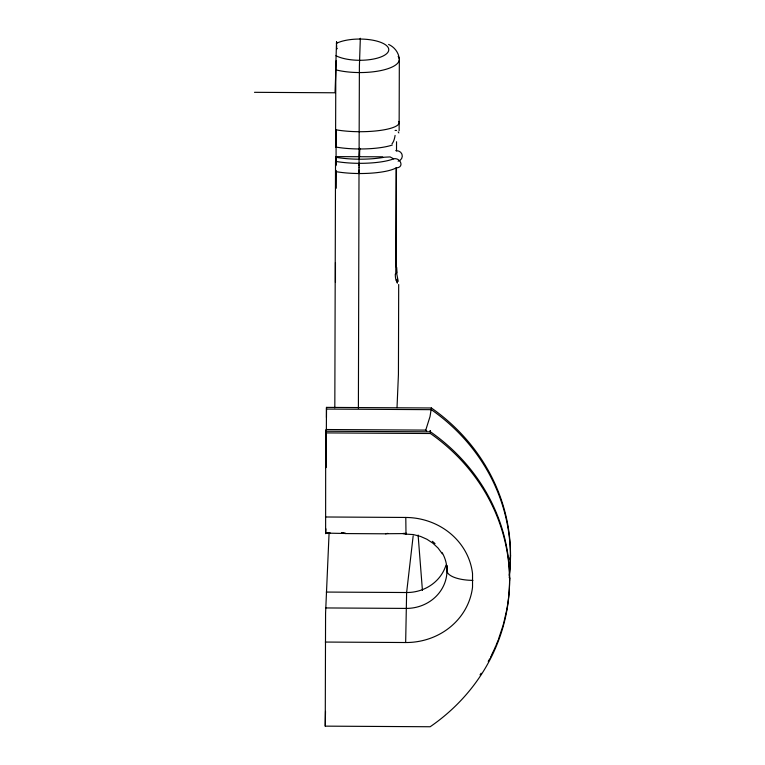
<?xml version="1.0" encoding="UTF-8"?>
<svg xmlns="http://www.w3.org/2000/svg" width="765" height="765" viewBox="0 0 765 765"><rect width="100%" height="100%" fill="white"/><g stroke="black" fill="none" stroke-linecap="round" stroke-linejoin="round"><path stroke-width="1.15" d="M509.49 577.298A15.778 5.996 -4.4 0 1 509.567 578.541L509.624 578.598A16.027 6.11 -3.8 0 1 509.633 578.904L509.576 580.587A196.825 183.131 2.1 0 1 430.15 726.75L325.249 726.138L325.574 613.214L329.103 532.669M325.775 467.702L325.68 430.121L325.622 533.521L330.174 532.87M326.148 467.138L326.483 407.382L431.384 407.984A196.825 183.131 2.1 0 1 510.513 555.065L510.446 556.748A196.748 183.065 2.1 0 1 509.28 576.208M326.464 417.556L326.483 407.382M359.014 171.628L359.014 169.878M325.46 516.987L405.794 517.456L405.995 534.123L413.349 534.572L420.597 536.456L426.937 539.268L432.904 543.207L438.058 548.056L442.304 553.793M334.821 407.936L335.5 171.542A39.455 9.199 0.2 0 0 396.088 167.908M335.606 163.127L335.615 156.49L335.606 163.356M392.302 145.025A39.455 9.199 0.2 0 1 335.567 146.985L335.825 65.188L336.533 41.846M335.453 262.519L335.453 282.4M335.663 188.238L335.72 170.758M336.026 188.362L336.084 170.461M336.093 164.867L336.055 130.28L335.567 146.985M358.393 408.405L359.014 170.719M359.014 169.973L359.024 167.745M359.053 165.03L359.397 66.201L360.334 38.269L360.382 38.872M359.607 156.615L359.636 148.267M395.792 273.793L396.098 168.931A14.678 5.527 -84.2 0 0 396.174 167.851M396.174 267.052L396.461 167.774M396.538 141.716L396.509 150.925A39.455 9.199 0.2 0 0 395.821 150.533M398.689 284.503L398.431 374.343L397.016 407.668M399.33 59.823L399.129 130.796M325.335 642.055L405.66 642.524L406.626 592.521L413.176 535.835M335.606 165.565L335.606 163.595M405.794 517.465A67.196 62.52 2.1 0 1 472.531 573.626L472.531 587.157A67.196 62.52 2.1 0 1 405.66 642.524M325.507 711.383L325.249 726.138M359.024 167.87L359.129 163.442M359.043 165.967L359.053 165.326M335.519 161.568L335.5 171.542M336.208 60.693L335.032 92.785L254.487 92.316M325.9 528.845L325.661 533.654M509.576 580.587A196.825 183.131 2.1 0 0 430.446 433.516L430.37 430.8M431.384 407.984L430.016 416.59L425.751 430.102L326.186 429.528M447.162 565.622L446.741 574.716A40.899 38.049 2.1 0 1 406.043 608.414L325.708 607.946M359.081 173.301L359.014 172.192M406.091 533.062L405.995 534.123L402.686 533.492M359.215 156.328L359.665 148.4M335.529 161.31L335.577 161.367A39.455 9.199 0.2 0 0 393.64 158.833C400.124 157.217 404.79 167.162 396.633 167.889M508.649 559.674A15.778 6.569 1 0 0 510.398 557.236L510.408 557.111A15.778 6.024 4.7 0 1 509.146 559.779M503.743 622.901L506.688 610.059A196.768 183.074 2.1 0 0 509.633 578.904A196.748 183.065 2.1 0 0 430.504 431.843L325.603 431.221M503.552 623.609L502.959 625.722M502.758 626.43L498.484 639.177M497.785 641.003L498.139 640.085M497.422 641.912L496.695 643.719M495.94 645.526L496.313 644.627M495.548 646.435L494.764 648.223M493.96 650.011L494.362 649.122M493.549 650.9L491.417 655.328M490.528 657.078L490.977 656.207M489.16 659.688L489.629 658.828M429.739 431.097L430.217 430.733M387.903 533.396L385.57 533.731L405.928 533.578L403.738 533.281M327.869 532.842L325.594 533.109L345.962 533.501L341.458 532.784M335.634 156.634L382.749 156.806M326.416 409.065L431.326 409.667A196.815 183.122 2.1 0 1 489.677 474.855C498.178 490.709 504.269 507.874 507.558 525.565A196.815 183.122 2.1 0 1 510.446 556.738L510.446 556.872A15.998 6.12 4.1 0 1 510.379 557.264M325.546 432.904L430.446 433.516M385.656 533.807L346.048 533.578L341.506 532.823M326.292 592.062L406.626 592.521A40.908 38.059 2.1 0 0 445.985 565.115M388.601 44.427C394.271 46.952 398.546 52.307 399.234 58.542M393.64 158.833L390.121 156.921L384.556 157.198A39.455 9.199 0.2 0 1 335.539 157.217M397.245 282.82L396.442 280.105M398.211 281.338L396.633 273.229M336.581 41.836L336.638 44.102M418.101 535.041L422.433 590.437M359.043 173.559L359.014 172.508M336.638 45.374L336.648 48.807A39.493 13.101 0.1 0 1 337.26 48.664M335.72 163.184L335.73 165.842M398.163 56.447A39.493 13.101 0.1 0 1 381.343 70.466A39.493 13.101 0.1 0 1 335.816 69.845M398.833 121.425A39.455 9.199 0.2 0 1 379.373 130.538A39.455 9.199 0.2 0 1 335.625 129.734M488.701 660.53A196.768 183.074 2.1 0 1 488.233 661.4M481.137 673.229A196.768 183.074 2.1 0 1 480.047 674.883M510.513 555.065A196.825 183.131 2.1 0 1 509.28 575.108M425.751 430.102A181.123 168.52 2.1 0 1 426.784 430.877M509.203 577.326A15.778 6.522 -0.9 0 1 509.643 578.598M432.33 541.304A40.899 38.049 2.1 0 1 435.036 543.628M442.189 552.674A40.899 38.049 2.1 0 1 446.741 566.482L446.98 570.594A26.306 9.639 0.1 0 0 472.933 580.377M336.37 43.366A29.003 10.624 0.1 0 1 379.383 41.865A29.003 10.624 0.1 0 1 378.838 57.691A29.003 10.624 0.1 0 1 335.95 55.711M396.5 150.743A5.451 5.298 3.2 0 1 398.125 161.186M395.113 130.528A14.248 4.944 85.1 0 1 396.528 130.519M398.183 131.905A14.248 4.944 85.1 0 1 398.842 132.909M395.084 135.424A16.428 7.124 87.1 0 1 391.996 143.839M396.165 280.736A13.808 5.087 -84.4 0 1 395.276 274.138M397.331 278.938A14.019 2.056 82.3 0 1 397.274 282.974M397.14 272.828A13.78 3.758 85.1 0 1 396.7 267.406"/></g></svg>
